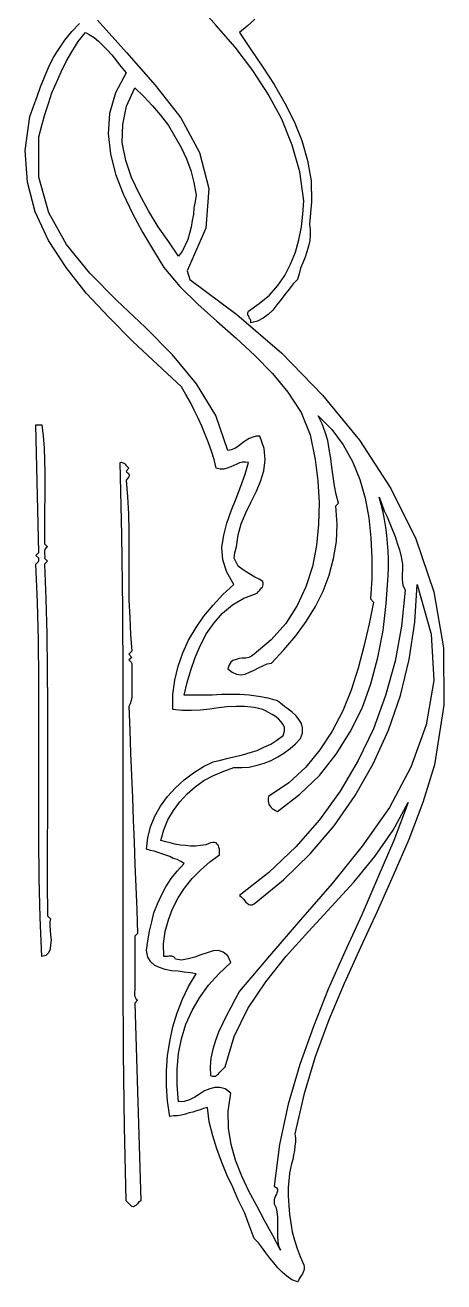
# Model space of a CAD drawing. Extents: x 0.03 to 5.55, y 0.03 to 8.04.
# Drawn here: x 3.942 to 4.895, y 0.033 to 2.896 of the extents above; entities that cross this region are included whole.
import ezdxf

# ---------------------------------------------------------------- set-up
doc = ezdxf.new("R2010")
doc.units = 0
doc.layers.add('1', color=7, linetype='Continuous')

msp = doc.modelspace()

# ---------------------------------------------------------------- linework, layer by layer
for points in [[(4.465, 2.91), (4.447, 2.894), (4.43, 2.88), (4.456, 2.841), (4.483, 2.801), (4.509, 2.761), (4.533, 2.719), (4.554, 2.677), (4.572, 2.634), (4.585, 2.588), (4.593, 2.542), (4.594, 2.494), (4.589, 2.443), (4.591, 2.431), (4.591, 2.418), (4.59, 2.406), (4.587, 2.393), (4.583, 2.38), (4.579, 2.368), (4.574, 2.355), (4.569, 2.343), (4.566, 2.33), (4.562, 2.317), (4.552, 2.307), (4.543, 2.295), (4.533, 2.283), (4.525, 2.271), (4.515, 2.259), (4.506, 2.247), (4.495, 2.237), (4.484, 2.229), (4.471, 2.222), (4.456, 2.218), (4.456, 2.221), (4.456, 2.224), (4.455, 2.226), (4.453, 2.228), (4.452, 2.231), (4.451, 2.233), (4.449, 2.236), (4.449, 2.238), (4.449, 2.241), (4.45, 2.245), (4.475, 2.262), (4.498, 2.281), (4.517, 2.303), (4.533, 2.326), (4.546, 2.352), (4.557, 2.379), (4.565, 2.407), (4.571, 2.437), (4.574, 2.466), (4.576, 2.496), (4.567, 2.562), (4.55, 2.623), (4.526, 2.682), (4.495, 2.739), (4.46, 2.793), (4.42, 2.846), (4.377, 2.896), (4.331, 2.947)], [(4.107, 2.908), (4.173, 2.834), (4.238, 2.76), (4.296, 2.685), (4.339, 2.606), (4.36, 2.524), (4.353, 2.434), (4.311, 2.337), (4.317, 2.317), (4.424, 2.237), (4.526, 2.149), (4.619, 2.053), (4.703, 1.951), (4.774, 1.841), (4.831, 1.726), (4.872, 1.605), (4.894, 1.478), (4.895, 1.347), (4.874, 1.211), (4.847, 1.125), (4.815, 1.041), (4.78, 0.959), (4.743, 0.877), (4.705, 0.795), (4.668, 0.713), (4.633, 0.63), (4.602, 0.546), (4.576, 0.459), (4.556, 0.37), (4.557, 0.361), (4.557, 0.352), (4.556, 0.342), (4.555, 0.332), (4.553, 0.322), (4.551, 0.312), (4.548, 0.302), (4.546, 0.291), (4.544, 0.281), (4.543, 0.271), (4.541, 0.249), (4.541, 0.228), (4.542, 0.207), (4.544, 0.187), (4.547, 0.167), (4.55, 0.147), (4.555, 0.128), (4.561, 0.109), (4.568, 0.091), (4.576, 0.072), (4.577, 0.067), (4.577, 0.063), (4.576, 0.059), (4.575, 0.055), (4.573, 0.051), (4.571, 0.048), (4.568, 0.044), (4.566, 0.04), (4.564, 0.036), (4.562, 0.033), (4.549, 0.038), (4.538, 0.046), (4.527, 0.055), (4.517, 0.065), (4.508, 0.076), (4.499, 0.087), (4.49, 0.099), (4.482, 0.11), (4.473, 0.122), (4.463, 0.132), (4.452, 0.162), (4.441, 0.191), (4.427, 0.22), (4.415, 0.249), (4.401, 0.277), (4.389, 0.307), (4.378, 0.336), (4.369, 0.366), (4.361, 0.398), (4.357, 0.43), (4.348, 0.428), (4.34, 0.425), (4.332, 0.423), (4.324, 0.42), (4.315, 0.418), (4.307, 0.415), (4.298, 0.413), (4.289, 0.411), (4.28, 0.411), (4.271, 0.41), (4.266, 0.445), (4.264, 0.48), (4.264, 0.514), (4.266, 0.548), (4.271, 0.581), (4.278, 0.614), (4.288, 0.646), (4.3, 0.677), (4.314, 0.706), (4.331, 0.735), (4.318, 0.737), (4.304, 0.739), (4.29, 0.741), (4.275, 0.742), (4.261, 0.745), (4.248, 0.749), (4.237, 0.754), (4.228, 0.762), (4.221, 0.773), (4.218, 0.788), (4.221, 0.81), (4.225, 0.832), (4.23, 0.853), (4.235, 0.874), (4.243, 0.894), (4.252, 0.914), (4.262, 0.933), (4.274, 0.952), (4.288, 0.969), (4.304, 0.986), (4.296, 0.991), (4.288, 0.995), (4.279, 0.998), (4.271, 1.002), (4.262, 1.005), (4.253, 1.008), (4.245, 1.011), (4.236, 1.014), (4.227, 1.016), (4.218, 1.019), (4.221, 1.045), (4.227, 1.07), (4.237, 1.094), (4.25, 1.117), (4.266, 1.139), (4.284, 1.159), (4.304, 1.177), (4.325, 1.193), (4.348, 1.207), (4.37, 1.218), (4.387, 1.222), (4.404, 1.226), (4.42, 1.23), (4.437, 1.234), (4.454, 1.239), (4.47, 1.244), (4.485, 1.251), (4.501, 1.258), (4.515, 1.267), (4.529, 1.278), (4.532, 1.288), (4.532, 1.296), (4.529, 1.303), (4.524, 1.31), (4.519, 1.316), (4.512, 1.321), (4.504, 1.326), (4.496, 1.33), (4.489, 1.334), (4.483, 1.337), (4.463, 1.342), (4.442, 1.344), (4.422, 1.344), (4.402, 1.343), (4.382, 1.341), (4.362, 1.338), (4.341, 1.336), (4.32, 1.335), (4.299, 1.335), (4.278, 1.337), (4.278, 1.371), (4.283, 1.404), (4.29, 1.436), (4.301, 1.466), (4.314, 1.495), (4.331, 1.524), (4.349, 1.55), (4.37, 1.575), (4.392, 1.599), (4.417, 1.622), (4.401, 1.65), (4.392, 1.678), (4.39, 1.706), (4.394, 1.734), (4.401, 1.762), (4.411, 1.79), (4.422, 1.818), (4.433, 1.846), (4.443, 1.873), (4.45, 1.9), (4.443, 1.901), (4.437, 1.901), (4.43, 1.899), (4.424, 1.896), (4.417, 1.893), (4.41, 1.89), (4.402, 1.887), (4.394, 1.885), (4.386, 1.885), (4.377, 1.887), (4.372, 1.907), (4.366, 1.926), (4.359, 1.945), (4.352, 1.964), (4.344, 1.983), (4.336, 2.001), (4.327, 2.019), (4.318, 2.037), (4.308, 2.055), (4.298, 2.072), (4.243, 2.123), (4.187, 2.176), (4.133, 2.23), (4.081, 2.286), (4.035, 2.344), (3.995, 2.406), (3.965, 2.471), (3.947, 2.539), (3.942, 2.611), (3.953, 2.688), (3.961, 2.711), (3.969, 2.734), (3.977, 2.756), (3.986, 2.778), (3.995, 2.8), (4.006, 2.822), (4.019, 2.842), (4.032, 2.862), (4.048, 2.882), (4.066, 2.9)], [(3.98, 1.986), (3.983, 1.96), (3.985, 1.933), (3.986, 1.905), (3.987, 1.877), (3.987, 1.849), (3.987, 1.821), (3.986, 1.793), (3.986, 1.766), (3.986, 1.74), (3.986, 1.715), (3.993, 1.708), (3.99, 1.706), (3.988, 1.704), (3.987, 1.702), (3.986, 1.699), (3.986, 1.697), (3.986, 1.693), (3.986, 1.69), (3.987, 1.687), (3.987, 1.685), (3.986, 1.682), (3.993, 1.675), (3.986, 1.668), (3.989, 1.589), (3.991, 1.509), (3.992, 1.428), (3.993, 1.347), (3.993, 1.266), (3.993, 1.185), (3.993, 1.105), (3.992, 1.024), (3.992, 0.945), (3.993, 0.867), (4, 0.86), (3.998, 0.853), (3.998, 0.844), (3.999, 0.834), (4, 0.823), (4.001, 0.812), (4, 0.801), (3.999, 0.791), (3.995, 0.783), (3.989, 0.777), (3.98, 0.774), (3.976, 0.863), (3.974, 0.953), (3.973, 1.043), (3.973, 1.134), (3.973, 1.224), (3.973, 1.315), (3.973, 1.405), (3.972, 1.494), (3.97, 1.582), (3.966, 1.668), (3.968, 1.67), (3.969, 1.671), (3.971, 1.673), (3.972, 1.674), (3.973, 1.676), (3.973, 1.677), (3.973, 1.68), (3.973, 1.682), (3.966, 1.688), (3.973, 1.695), (3.966, 1.986), (3.98, 1.986)], [(4.178, 1.887), (4.172, 1.88), (4.173, 1.879), (4.175, 1.877), (4.176, 1.876), (4.177, 1.875), (4.178, 1.873), (4.179, 1.871), (4.179, 1.869), (4.178, 1.867), (4.172, 1.86), (4.175, 1.822), (4.177, 1.783), (4.178, 1.744), (4.178, 1.705), (4.178, 1.665), (4.178, 1.625), (4.178, 1.586), (4.18, 1.547), (4.182, 1.508), (4.185, 1.47), (4.178, 1.463), (4.185, 1.456), (4.178, 1.45), (4.181, 1.447), (4.183, 1.445), (4.185, 1.442), (4.185, 1.438), (4.185, 1.435), (4.185, 1.431), (4.185, 1.427), (4.185, 1.424), (4.185, 1.42), (4.185, 1.417), (4.185, 1.411), (4.185, 1.405), (4.185, 1.398), (4.185, 1.39), (4.185, 1.382), (4.185, 1.374), (4.185, 1.365), (4.183, 1.358), (4.181, 1.35), (4.178, 1.344), (4.18, 1.29), (4.182, 1.238), (4.184, 1.187), (4.186, 1.136), (4.188, 1.086), (4.19, 1.035), (4.192, 0.984), (4.194, 0.933), (4.196, 0.881), (4.198, 0.827), (4.192, 0.821), (4.192, 0.812), (4.192, 0.801), (4.192, 0.79), (4.192, 0.779), (4.192, 0.767), (4.192, 0.756), (4.192, 0.743), (4.192, 0.731), (4.192, 0.72), (4.192, 0.708), (4.192, 0.705), (4.192, 0.701), (4.192, 0.697), (4.191, 0.694), (4.191, 0.69), (4.191, 0.687), (4.192, 0.683), (4.193, 0.68), (4.195, 0.677), (4.198, 0.675), (4.192, 0.668), (4.205, 0.218), (4.203, 0.216), (4.201, 0.215), (4.199, 0.213), (4.198, 0.211), (4.196, 0.209), (4.194, 0.207), (4.192, 0.206), (4.19, 0.205), (4.188, 0.204), (4.185, 0.205), (4.172, 0.218), (4.168, 0.386), (4.166, 0.554), (4.165, 0.723), (4.165, 0.893), (4.165, 1.062), (4.165, 1.231), (4.165, 1.4), (4.164, 1.568), (4.162, 1.735), (4.158, 1.9), (4.161, 1.901), (4.163, 1.9), (4.165, 1.899), (4.168, 1.898), (4.17, 1.896), (4.171, 1.894), (4.173, 1.892), (4.175, 1.89), (4.176, 1.889), (4.178, 1.887)]]:
    msp.add_lwpolyline(points)
at = {"layer": '1'}
for points in [[(4.172, 2.788), (4.148, 2.742), (4.134, 2.695), (4.131, 2.649), (4.136, 2.603), (4.148, 2.557), (4.165, 2.512), (4.186, 2.467), (4.209, 2.425), (4.234, 2.383), (4.258, 2.344), (4.294, 2.301), (4.335, 2.261), (4.378, 2.222), (4.422, 2.183), (4.465, 2.144), (4.505, 2.103), (4.54, 2.06), (4.57, 2.014), (4.591, 1.963), (4.602, 1.907), (4.608, 1.858), (4.611, 1.809), (4.61, 1.759), (4.605, 1.711), (4.596, 1.663), (4.581, 1.617), (4.561, 1.574), (4.535, 1.533), (4.502, 1.496), (4.463, 1.463), (4.457, 1.459), (4.451, 1.456), (4.444, 1.454), (4.436, 1.454), (4.429, 1.453), (4.422, 1.451), (4.415, 1.449), (4.41, 1.445), (4.406, 1.439), (4.403, 1.43), (4.413, 1.422), (4.423, 1.418), (4.433, 1.416), (4.443, 1.418), (4.453, 1.422), (4.463, 1.427), (4.473, 1.432), (4.483, 1.437), (4.493, 1.441), (4.503, 1.443), (4.531, 1.473), (4.558, 1.505), (4.582, 1.538), (4.603, 1.572), (4.62, 1.607), (4.634, 1.643), (4.644, 1.681), (4.651, 1.72), (4.652, 1.759), (4.649, 1.801), (4.655, 1.807), (4.65, 1.827), (4.646, 1.847), (4.643, 1.868), (4.64, 1.889), (4.638, 1.909), (4.634, 1.93), (4.631, 1.95), (4.625, 1.969), (4.618, 1.988), (4.609, 2.006), (4.64, 1.975), (4.666, 1.94), (4.687, 1.902), (4.704, 1.861), (4.716, 1.819), (4.724, 1.774), (4.729, 1.728), (4.731, 1.682), (4.731, 1.635), (4.728, 1.589), (4.735, 1.582), (4.725, 1.532), (4.713, 1.481), (4.7, 1.431), (4.684, 1.381), (4.665, 1.334), (4.641, 1.288), (4.613, 1.245), (4.581, 1.206), (4.542, 1.17), (4.496, 1.139), (4.495, 1.134), (4.495, 1.129), (4.496, 1.125), (4.497, 1.121), (4.5, 1.117), (4.502, 1.114), (4.505, 1.111), (4.508, 1.109), (4.512, 1.107), (4.516, 1.105), (4.567, 1.144), (4.612, 1.187), (4.65, 1.235), (4.682, 1.286), (4.709, 1.34), (4.729, 1.396), (4.745, 1.456), (4.757, 1.517), (4.764, 1.579), (4.768, 1.642), (4.769, 1.661), (4.769, 1.68), (4.768, 1.698), (4.767, 1.716), (4.765, 1.734), (4.763, 1.752), (4.76, 1.77), (4.757, 1.787), (4.752, 1.804), (4.748, 1.821), (4.754, 1.805), (4.759, 1.79), (4.766, 1.776), (4.772, 1.761), (4.778, 1.746), (4.784, 1.731), (4.789, 1.716), (4.794, 1.701), (4.798, 1.685), (4.801, 1.668), (4.801, 1.664), (4.801, 1.659), (4.801, 1.653), (4.8, 1.647), (4.8, 1.64), (4.8, 1.633), (4.801, 1.627), (4.802, 1.62), (4.805, 1.614), (4.807, 1.609), (4.799, 1.527), (4.784, 1.447), (4.762, 1.369), (4.735, 1.293), (4.7, 1.221), (4.659, 1.151), (4.612, 1.086), (4.558, 1.024), (4.497, 0.966), (4.43, 0.913), (4.433, 0.911), (4.436, 0.908), (4.439, 0.905), (4.442, 0.901), (4.444, 0.898), (4.447, 0.896), (4.451, 0.893), (4.454, 0.892), (4.459, 0.892), (4.463, 0.894), (4.53, 0.949), (4.591, 1.008), (4.645, 1.072), (4.693, 1.141), (4.734, 1.213), (4.769, 1.29), (4.796, 1.369), (4.816, 1.451), (4.829, 1.536), (4.834, 1.622), (4.866, 1.509), (4.872, 1.403), (4.855, 1.302), (4.82, 1.206), (4.771, 1.114), (4.709, 1.026), (4.641, 0.941), (4.569, 0.858), (4.498, 0.776), (4.43, 0.695), (4.42, 0.677), (4.41, 0.658), (4.4, 0.64), (4.391, 0.621), (4.382, 0.602), (4.375, 0.583), (4.369, 0.563), (4.365, 0.543), (4.363, 0.523), (4.364, 0.503), (4.368, 0.502), (4.372, 0.502), (4.376, 0.502), (4.379, 0.505), (4.382, 0.507), (4.385, 0.511), (4.388, 0.514), (4.391, 0.517), (4.394, 0.52), (4.397, 0.523), (4.418, 0.592), (4.449, 0.656), (4.49, 0.717), (4.536, 0.775), (4.587, 0.831), (4.639, 0.888), (4.69, 0.944), (4.738, 1.002), (4.78, 1.062), (4.814, 1.125), (4.781, 1.039), (4.745, 0.954), (4.708, 0.869), (4.67, 0.785), (4.632, 0.7), (4.598, 0.615), (4.567, 0.528), (4.541, 0.438), (4.521, 0.346), (4.509, 0.251), (4.514, 0.247), (4.516, 0.244), (4.516, 0.24), (4.515, 0.236), (4.514, 0.233), (4.512, 0.229), (4.51, 0.225), (4.509, 0.221), (4.509, 0.216), (4.509, 0.211), (4.513, 0.202), (4.515, 0.192), (4.516, 0.181), (4.516, 0.17), (4.516, 0.158), (4.516, 0.147), (4.516, 0.136), (4.517, 0.125), (4.519, 0.115), (4.523, 0.105), (4.506, 0.139), (4.487, 0.173), (4.469, 0.206), (4.451, 0.24), (4.435, 0.274), (4.421, 0.31), (4.411, 0.346), (4.405, 0.383), (4.404, 0.422), (4.41, 0.463), (4.397, 0.473), (4.385, 0.476), (4.374, 0.476), (4.362, 0.473), (4.35, 0.468), (4.339, 0.461), (4.328, 0.454), (4.316, 0.448), (4.304, 0.444), (4.291, 0.443), (4.288, 0.481), (4.288, 0.518), (4.291, 0.553), (4.298, 0.587), (4.308, 0.62), (4.322, 0.651), (4.339, 0.68), (4.359, 0.709), (4.383, 0.735), (4.41, 0.761), (4.403, 0.776), (4.393, 0.784), (4.382, 0.788), (4.37, 0.787), (4.356, 0.783), (4.342, 0.778), (4.328, 0.773), (4.313, 0.769), (4.298, 0.766), (4.284, 0.768), (4.283, 0.771), (4.281, 0.773), (4.278, 0.774), (4.276, 0.775), (4.273, 0.775), (4.269, 0.775), (4.266, 0.774), (4.264, 0.774), (4.261, 0.774), (4.258, 0.774), (4.257, 0.803), (4.261, 0.831), (4.268, 0.858), (4.277, 0.883), (4.29, 0.908), (4.305, 0.93), (4.322, 0.952), (4.341, 0.971), (4.362, 0.99), (4.384, 1.006), (4.384, 1.01), (4.384, 1.014), (4.384, 1.019), (4.383, 1.023), (4.382, 1.027), (4.379, 1.03), (4.377, 1.033), (4.373, 1.034), (4.369, 1.034), (4.364, 1.033), (4.353, 1.029), (4.341, 1.027), (4.33, 1.026), (4.318, 1.026), (4.307, 1.027), (4.295, 1.028), (4.283, 1.03), (4.272, 1.033), (4.262, 1.036), (4.251, 1.039), (4.258, 1.063), (4.267, 1.086), (4.28, 1.107), (4.294, 1.127), (4.311, 1.145), (4.329, 1.161), (4.349, 1.175), (4.371, 1.187), (4.394, 1.197), (4.417, 1.205), (4.435, 1.205), (4.452, 1.206), (4.47, 1.21), (4.486, 1.215), (4.502, 1.221), (4.517, 1.229), (4.531, 1.238), (4.545, 1.248), (4.557, 1.259), (4.569, 1.271), (4.573, 1.283), (4.573, 1.295), (4.571, 1.305), (4.565, 1.314), (4.559, 1.323), (4.55, 1.331), (4.541, 1.338), (4.532, 1.344), (4.524, 1.351), (4.516, 1.357), (4.495, 1.363), (4.473, 1.367), (4.452, 1.37), (4.431, 1.371), (4.41, 1.371), (4.389, 1.371), (4.368, 1.37), (4.347, 1.37), (4.325, 1.37), (4.304, 1.37), (4.311, 1.399), (4.319, 1.427), (4.329, 1.456), (4.341, 1.484), (4.355, 1.51), (4.372, 1.535), (4.391, 1.557), (4.414, 1.576), (4.44, 1.591), (4.47, 1.602), (4.472, 1.605), (4.474, 1.607), (4.476, 1.609), (4.478, 1.611), (4.48, 1.614), (4.482, 1.616), (4.483, 1.619), (4.484, 1.622), (4.484, 1.625), (4.483, 1.629), (4.475, 1.634), (4.465, 1.639), (4.455, 1.645), (4.445, 1.651), (4.436, 1.657), (4.427, 1.664), (4.422, 1.673), (4.418, 1.682), (4.419, 1.694), (4.423, 1.708), (4.427, 1.735), (4.434, 1.76), (4.444, 1.785), (4.456, 1.809), (4.468, 1.833), (4.478, 1.857), (4.485, 1.881), (4.488, 1.906), (4.486, 1.932), (4.476, 1.96), (4.468, 1.96), (4.46, 1.958), (4.452, 1.955), (4.446, 1.951), (4.439, 1.946), (4.432, 1.941), (4.425, 1.936), (4.419, 1.932), (4.411, 1.929), (4.403, 1.927), (4.376, 2.007), (4.332, 2.079), (4.277, 2.145), (4.215, 2.208), (4.151, 2.269), (4.089, 2.331), (4.036, 2.397), (3.996, 2.469), (3.973, 2.55), (3.973, 2.642), (3.98, 2.668), (3.987, 2.693), (3.995, 2.718), (4.003, 2.742), (4.013, 2.766), (4.024, 2.79), (4.035, 2.814), (4.048, 2.836), (4.063, 2.859), (4.079, 2.88), (4.088, 2.875), (4.099, 2.868), (4.109, 2.86), (4.119, 2.85), (4.129, 2.84), (4.139, 2.829), (4.148, 2.818), (4.156, 2.807), (4.164, 2.797), (4.172, 2.788)], [(4.331, 2.509), (4.329, 2.495), (4.326, 2.48), (4.325, 2.465), (4.322, 2.451), (4.32, 2.436), (4.316, 2.422), (4.312, 2.408), (4.306, 2.395), (4.3, 2.382), (4.291, 2.37), (4.269, 2.403), (4.245, 2.437), (4.223, 2.473), (4.202, 2.511), (4.184, 2.549), (4.171, 2.588), (4.163, 2.629), (4.164, 2.67), (4.173, 2.712), (4.192, 2.754), (4.212, 2.734), (4.232, 2.713), (4.25, 2.691), (4.268, 2.668), (4.283, 2.643), (4.297, 2.618), (4.309, 2.592), (4.319, 2.565), (4.326, 2.538), (4.331, 2.509)]]:
    msp.add_lwpolyline(points, dxfattribs=at)

doc.saveas('drawing.dxf')
